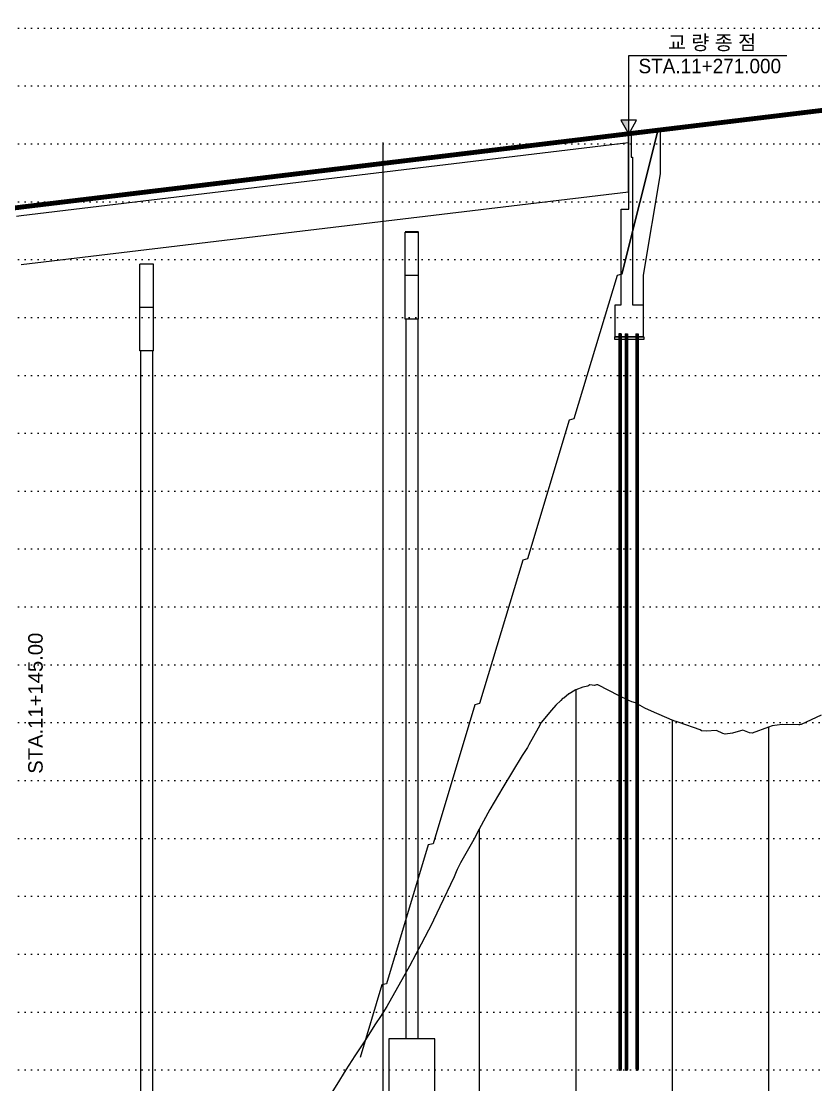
# Model space of a CAD drawing. Header units: millimetres. Extents: x -1499 to 6658, y -12483 to -6008.
# Drawn here: x 381.2 to 545.9, y -11408.1 to -11187.6 of the extents above; entities that cross this region are included whole.
import ezdxf
from ezdxf.enums import TextEntityAlignment as Align

# ---------------------------------------------------------------- set-up
doc = ezdxf.new("R2010")
doc.units = ezdxf.units.MM
doc.linetypes.add('A-DOTLN01H', pattern=[0.125, 0, -0.125])
doc.linetypes.add('HIDDEN', pattern=[0.375, 0.25, -0.125])
for name, color, linetype in [('3공구_안성방향_CR-STRN', 4, 'Continuous'), ('CR-GRID', 56, 'A-DOTLN01H'), ('CS-TEXT', 3, 'Continuous'), ('수직그리드', 1, 'Continuous'), ('일반제원문자', 3, 'Continuous'), ('종단계획선', 7, 'Continuous')]:
    doc.layers.add(name, color=color, linetype=linetype)
doc.layers.add('CR-VGRD', color=7, linetype='Continuous', true_color=0x7f7f7f)
doc.layers.add('종단교량', color=7, linetype='Continuous', lineweight=35, true_color=0xb30000)
doc.styles.add('ST1', font='Dotum.TTF')
doc.styles.get("Standard").update_dxf_attribs({"font": 'arial.ttf'})

msp = doc.modelspace()

# ---------------------------------------------------------------- linework, layer by layer
at = {"layer": '3공구_안성방향_CR-STRN', "color": 253, "linetype": 'Continuous'}
for p, q in [((507.16, -11194.75), (539.96, -11194.75)), ((507.16, -11211.06), (507.16, -11194.75)), ((381.16, -11226.47), (507.11, -11211.36)), ((505.72, -11240.09), (513.16, -11210.33)), ((513.16, -11210.33), (505.72, -11240.09)), ((507.11, -11223), (507.11, -11211.05)), ((507.16, -11211.05), (513.66, -11210.27)), ((507.16, -11226.61), (507.16, -11211.05)), ((507.66, -11211.04), (507.66, -11215.85)), ((513.66, -11210.27), (513.66, -11219.27)), ((381.16, -11227.91), (507.11, -11212.8)), ((507.66, -11215.85), (507.96, -11215.85)), ((507.96, -11215.85), (507.96, -11246.45)), ((513.66, -11219.27), (510.16, -11240.27)), ((381.16, -11238.11), (507.11, -11223)), ((505.56, -11226.61), (507.16, -11226.61)), ((505.56, -11246.45), (505.56, -11226.61)), ((380.16, -11228.03), (381.16, -11227.91)), ((460.76, -11249.39), (460.76, -11231.39)), ((463.56, -11249.39), (463.56, -11231.39)), ((408.56, -11237.99), (405.76, -11237.99)), ((405.76, -11255.99), (405.76, -11237.99)), ((408.56, -11255.99), (408.56, -11237.99)), ((463.56, -11240.39), (460.76, -11240.39)), ((504.72, -11240.33), (495.79, -11270.09)), ((505.72, -11240.09), (504.72, -11240.33)), ((510.16, -11240.27), (510.16, -11253.05)), ((408.56, -11246.99), (405.76, -11246.99)), ((504.36, -11246.45), (505.56, -11246.45)), ((504.36, -11253.05), (504.36, -11246.45)), ((507.96, -11246.45), (510.16, -11246.45)), ((463.56, -11249.39), (460.76, -11249.39)), ((460.91, -11249.39), (460.91, -11398.59)), ((463.41, -11249.39), (463.41, -11398.59)), ((504.26, -11253.65), (504.26, -11253.05)), ((504.26, -11253.05), (504.36, -11253.05)), ((510.26, -11253.65), (504.26, -11253.65)), ((504.36, -11253.05), (505.56, -11253.05)), ((510.16, -11253.05), (504.36, -11253.05)), ((505.61, -11252.45), (505.1, -11252.45)), ((505.1, -11252.45), (505.1, -11404.8)), ((505.11, -11252.45), (505.11, -11404.74)), ((505.14, -11252.45), (505.14, -11404.6)), ((505.19, -11252.45), (505.19, -11404.45)), ((505.36, -11252.45), (505.36, -11404.8)), ((505.53, -11252.45), (505.53, -11405.15)), ((505.56, -11253.05), (510.16, -11253.05)), ((505.58, -11252.45), (505.58, -11405)), ((505.6, -11252.45), (505.6, -11404.86)), ((505.61, -11252.45), (505.61, -11404.8)), ((506.4, -11252.45), (506.91, -11252.45)), ((506.4, -11252.45), (506.4, -11404.8)), ((506.41, -11252.45), (506.41, -11404.74)), ((506.44, -11252.45), (506.44, -11404.6)), ((506.49, -11252.45), (506.49, -11404.45)), ((506.66, -11252.45), (506.66, -11404.8)), ((506.83, -11252.45), (506.83, -11405.15)), ((506.88, -11252.45), (506.88, -11405)), ((506.9, -11252.45), (506.9, -11404.86)), ((506.91, -11252.45), (506.91, -11404.8)), ((508.6, -11252.45), (509.11, -11252.45)), ((508.6, -11252.45), (508.6, -11404.8)), ((508.61, -11252.45), (508.61, -11404.74)), ((508.64, -11252.45), (508.64, -11404.6)), ((508.69, -11252.45), (508.69, -11404.45)), ((508.86, -11252.45), (508.86, -11404.8)), ((509.03, -11252.45), (509.03, -11405.15)), ((509.08, -11252.45), (509.08, -11405)), ((509.1, -11252.45), (509.1, -11404.86)), ((509.11, -11252.45), (509.11, -11404.8)), ((510.16, -11253.05), (510.26, -11253.05)), ((510.26, -11253.05), (510.26, -11253.65)), ((408.56, -11255.99), (405.76, -11255.99)), ((405.91, -11255.99), (405.91, -11485.64)), ((408.41, -11255.99), (408.41, -11485.64)), ((494.79, -11270.33), (486.15, -11299.13)), ((495.79, -11270.09), (494.79, -11270.33)), ((485.15, -11299.37), (476.22, -11329.13)), ((486.15, -11299.13), (485.15, -11299.37)), ((475.22, -11329.37), (466.58, -11358.17)), ((476.22, -11329.13), (475.22, -11329.37)), ((465.58, -11358.41), (456.94, -11387.21)), ((466.58, -11358.17), (465.58, -11358.41)), ((455.94, -11387.45), (451.44, -11402.46)), ((456.94, -11387.21), (455.94, -11387.45)), ((457.41, -11398.59), (457.41, -11415.09)), ((466.91, -11398.59), (457.41, -11398.59)), ((466.91, -11415.09), (466.91, -11398.59))]:
    msp.add_line(p, q, dxfattribs=at)
msp.add_lwpolyline([(507.16, -11211.06), (508.79, -11208.18), (505.53, -11208.18)], close=True, dxfattribs=at)
for centre, major_axis, start_param, end_param in [((505.23, -11405.37), (0, 0.952), -0.927295, 0.927295), ((505.23, -11404.23), (0, 0.953), 2.214297, 4.068888), ((505.48, -11404.23), (0, 0.953), 2.214297, 4.068888), ((506.53, -11405.37), (0, 0.952), -0.927295, 0.927295), ((506.53, -11404.23), (0, 0.953), 2.214297, 4.068888), ((506.78, -11404.23), (0, 0.953), 2.214297, 4.068888), ((508.73, -11405.37), (0, 0.952), -0.927295, 0.927295), ((508.73, -11404.23), (0, 0.953), 2.214297, 4.068888), ((508.98, -11404.3), (0, 0.906), 2.148667, 4.054066)]:
    msp.add_ellipse(centre, major_axis=major_axis, ratio=0.166667, start_param=start_param, end_param=end_param, dxfattribs=at)
msp.add_solid([(507.16, -11211.06), (507.16, -11211.06), (507.16, -11208.18), (505.53, -11208.18)], dxfattribs=at)
at = {"layer": 'CR-GRID', "linetype": 'A-DOTLN01H', "ltscale": 10}
for p, q in [((236.16, -11189.06), (696.16, -11189.06)), ((236.16, -11201.06), (696.16, -11201.06)), ((236.16, -11225.06), (696.16, -11225.06)), ((236.16, -11225.06), (715.11, -11225.06)), ((236.16, -11237.06), (696.16, -11237.06)), ((236.16, -11249.06), (696.16, -11249.06)), ((236.16, -11261.06), (696.16, -11261.06)), ((236.16, -11273.06), (696.16, -11273.06)), ((236.16, -11285.06), (696.16, -11285.06)), ((236.16, -11297.06), (696.16, -11297.06)), ((236.16, -11309.06), (696.16, -11309.06)), ((236.16, -11321.06), (696.16, -11321.06)), ((236.16, -11333.06), (696.16, -11333.06)), ((236.16, -11333.06), (696.16, -11333.06)), ((236.16, -11345.06), (696.16, -11345.06)), ((236.16, -11357.06), (696.16, -11357.06)), ((236.16, -11369.06), (696.16, -11369.06)), ((236.16, -11381.06), (696.16, -11381.06)), ((236.16, -11393.06), (696.16, -11393.06)), ((236.16, -11393.06), (696.16, -11393.06)), ((236.16, -11405.06), (696.16, -11405.06))]:
    msp.add_line(p, q, dxfattribs=at)
at = {"layer": 'CR-GRID', "color": 6, "linetype": 'A-DOTLN01H', "ltscale": 10}
msp.add_line((236.16, -11213.06), (696.16, -11213.06), dxfattribs=at)
at = {"layer": 'CR-VGRD', "color": 253, "linetype": 'Continuous', "flags": 128}
msp.add_lwpolyline([(547.08, -11331.5), (542.88, -11333.42), (542.77, -11333.48), (542.58, -11333.54), (542.43, -11333.54), (538.98, -11333.42), (536.92, -11333.72), (536.16, -11334.02), (532.74, -11335.22), (532.18, -11335.16), (530.84, -11334.62), (528.66, -11335.28), (527.15, -11335.46), (526.68, -11335.34), (525.38, -11334.68), (523.23, -11334.8), (522.22, -11334.74), (521.95, -11334.56), (517.6, -11333.06), (516.97, -11332.82), (516.68, -11332.76), (516.16, -11332.52), (511.9, -11330.66), (510.51, -11330.06), (508.55, -11328.98), (507.76, -11328.74), (507.16, -11328.46), (505.15, -11327.54), (500.75, -11325.2), (500.45, -11325.2), (500.04, -11325.38), (499.08, -11325.26), (498.65, -11325.5), (497.66, -11325.68), (496.16, -11326.28), (496.13, -11326.28), (496.02, -11326.34), (494.8, -11327.06), (494.72, -11327.12), (494.7, -11327.12), (493.66, -11327.96), (493.44, -11328.08), (493.09, -11328.44), (492.03, -11329.46), (491.12, -11330.48), (489, -11333.06), (488.33, -11334.2), (486.4, -11337.68), (486.14, -11338.22), (485.07, -11339.9), (481.02, -11346.5), (478.32, -11351.06), (476.16, -11355.14), (475.02, -11357.3), (472.84, -11361.14), (472.24, -11362.16), (471.56, -11363.54), (471.37, -11364.02), (470.93, -11365.04), (467.97, -11371.22), (466, -11375.3), (465.59, -11376.08), (464.08, -11379.02), (462.99, -11381.06), (461.68, -11383.58), (456.95, -11391.92), (456.16, -11393.24), (455.69, -11393.96), (454.66, -11395.52), (452.39, -11399.06), (450.31, -11402.12), (448.5, -11405.06), (446.58, -11408.06), (444.71, -11411.06)], dxfattribs=at)
at = {"layer": '수직그리드', "color": 253}
for p, q in [((456.16, -11212.81), (456.16, -11873.06)), ((496.16, -11326.28), (496.16, -11873.06)), ((516.16, -11332.52), (516.16, -11873.06)), ((536.16, -11334.02), (536.16, -11873.06)), ((476.16, -11355.14), (476.16, -11873.06))]:
    msp.add_line(p, q, dxfattribs=at)
at = {"layer": '종단계획선', "linetype": 'HIDDEN', "ltscale": 30, "const_width": 1, "flags": 128}
msp.add_lwpolyline([(236.16, -11237.97), (236.56, -11237.95), (237.76, -11237.9), (238.96, -11237.85), (240.16, -11237.79), (241.36, -11237.74), (242.56, -11237.68), (243.76, -11237.63), (244.96, -11237.57), (246.16, -11237.51), (247.36, -11237.46), (248.56, -11237.4), (249.76, -11237.34), (250.96, -11237.28), (252.16, -11237.22), (253.36, -11237.15), (254.56, -11237.09), (255.76, -11237.03), (256.96, -11236.96), (258.16, -11236.9), (259.36, -11236.83), (260.56, -11236.77), (261.76, -11236.7), (262.96, -11236.63), (264.16, -11236.56), (265.36, -11236.49), (266.56, -11236.42), (267.76, -11236.35), (268.96, -11236.28), (270.16, -11236.21), (271.36, -11236.14), (272.56, -11236.06), (273.76, -11235.99), (274.96, -11235.91), (276.16, -11235.83), (277.36, -11235.76), (278.56, -11235.68), (279.76, -11235.6), (280.96, -11235.52), (282.16, -11235.44), (283.36, -11235.36), (284.56, -11235.28), (285.76, -11235.2), (286.96, -11235.11), (288.16, -11235.03), (289.36, -11234.94), (290.56, -11234.86), (291.76, -11234.77), (292.96, -11234.68), (294.16, -11234.6), (295.36, -11234.51), (296.56, -11234.42), (297.76, -11234.33), (298.96, -11234.24), (300.16, -11234.14), (301.36, -11234.05), (302.56, -11233.96), (303.76, -11233.86), (304.96, -11233.77), (306.16, -11233.67), (307.36, -11233.58), (308.56, -11233.48), (309.76, -11233.38), (310.96, -11233.28), (312.16, -11233.18), (313.36, -11233.08), (314.56, -11232.98), (315.76, -11232.88), (316.96, -11232.78), (318.16, -11232.68), (319.36, -11232.57), (320.56, -11232.47), (321.76, -11232.36), (322.96, -11232.26), (324.16, -11232.15), (325.36, -11232.04), (326.56, -11231.93), (327.76, -11231.82), (328.96, -11231.71), (330.16, -11231.6), (331.36, -11231.49), (332.56, -11231.38), (333.76, -11231.26), (334.96, -11231.15), (336.16, -11231.03), (337.36, -11230.92), (338.56, -11230.8), (339.76, -11230.69), (340.96, -11230.57), (342.16, -11230.45), (343.36, -11230.33), (344.56, -11230.21), (345.76, -11230.09), (346.96, -11229.97), (348.16, -11229.84), (349.36, -11229.72), (350.56, -11229.6), (351.76, -11229.47), (352.96, -11229.35), (354.16, -11229.22), (355.36, -11229.09), (356.56, -11228.97), (357.76, -11228.84), (358.96, -11228.71), (360.16, -11228.58), (361.36, -11228.45), (362.56, -11228.31), (363.76, -11228.18), (364.96, -11228.05), (366.16, -11227.91), (367.36, -11227.78), (368.56, -11227.64), (369.76, -11227.51), (370.96, -11227.37), (372.16, -11227.23), (373.36, -11227.09), (374.56, -11226.96), (375.76, -11226.82), (376.96, -11226.67), (378.16, -11226.53), (379.36, -11226.39), (380.56, -11226.25), (381.16, -11226.17), (696.16, -11188.15)], dxfattribs=at)
at = {"layer": '종단교량', "color": 253, "ltscale": 3}
msp.add_line((463.56, -11231.39), (460.76, -11231.39), dxfattribs=at)

# ---------------------------------------------------------------- texts
at = {"layer": 'CS-TEXT', "color": 253, "style": 'ST1'}
for s, p in [('교 량 종 점', (524.43, -11193.56)), ('STA.11+271.000', (523.96, -11198.43))]:
    msp.add_text(s, height=3, rotation=359.9994, dxfattribs=at).set_placement(p, align=Align.CENTER)
at = {"layer": '일반제원문자', "color": 253}
msp.add_text('           STA.11+145.00', height=3, rotation=90, dxfattribs=at).set_placement((385.6, -11356.47))

doc.saveas('drawing.dxf')
